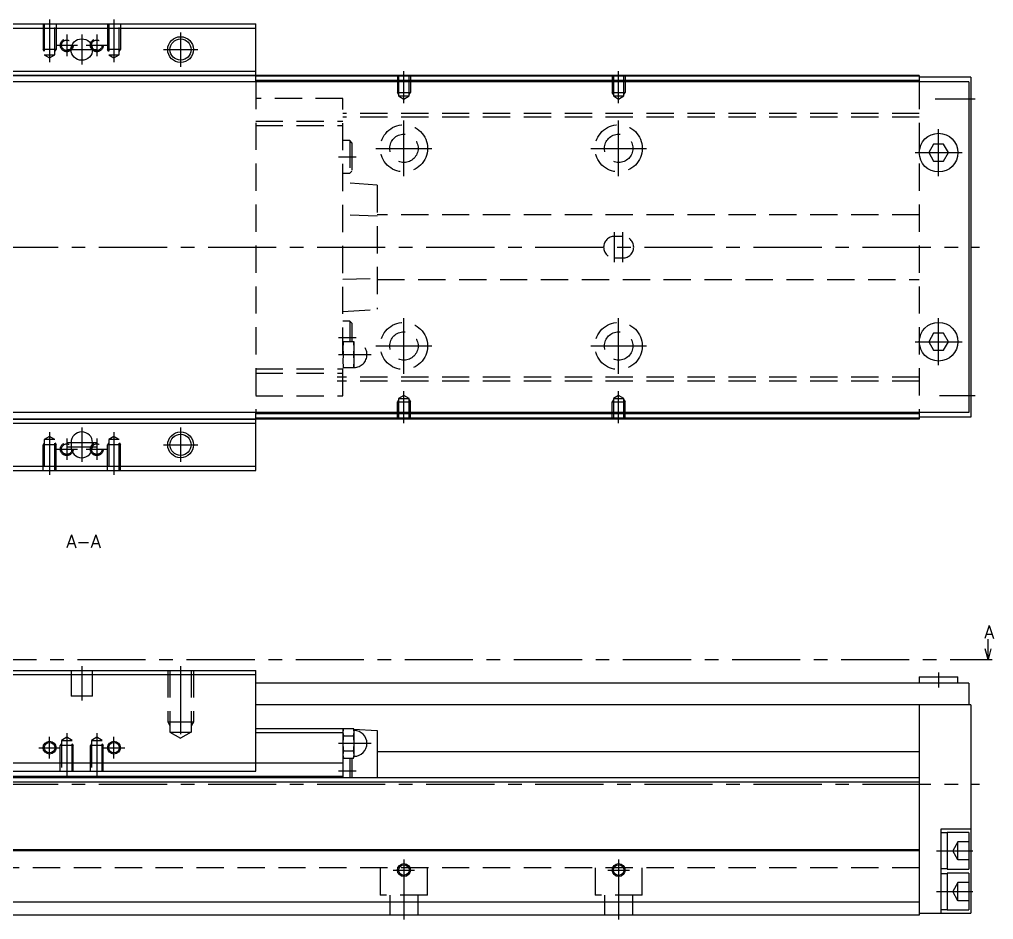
# Model space of a CAD drawing. Extents: x -2 to 786, y -8 to 353.
# Drawn here: x 559.2 to 785.9, y 9 to 218.5 of the extents above; entities that cross this region are included whole.
import ezdxf

# ---------------------------------------------------------------- set-up
doc = ezdxf.new("R2010")
doc.units = 0
doc.header["$LTSCALE"] = 0.5
doc.linetypes.add('CENTER', pattern=[50.8, 31.75, -6.35, 6.35, -6.35])
doc.linetypes.add('DASHED', pattern=[19.05, 12.7, -6.35])
for name, color, linetype in [('MSM_CENTER', 1, 'CENTER'), ('MSM_CONTINUOUS', 7, 'CONTINUOUS'), ('MSM_DASHED', 4, 'DASHED'), ('MSM_NARROW', 5, 'CONTINUOUS'), ('MSM_PART_NUMBER', 7, 'CONTINUOUS')]:
    doc.layers.add(name, color=color, linetype=linetype)
doc.styles.get("Standard").update_dxf_attribs({"font": 'txt.shx', "height": 3, "bigfont": 'bigfont.shx'})

msp = doc.modelspace()

# ---------------------------------------------------------------- linework, layer by layer
at = {"layer": 'MSM_CENTER'}
for p, q in [((566.17, 218.5), (566.17, 208.59)), ((581.17, 218.5), (581.17, 208.59)), ((596.67, 215.5), (596.67, 207.5)), ((570.17, 215), (570.17, 210)), ((573.67, 215), (573.67, 208)), ((577.17, 215), (577.17, 210)), ((567.67, 212.5), (572.67, 212.5)), ((570.17, 211.5), (577.17, 211.5)), ((574.67, 212.5), (579.67, 212.5)), ((592.67, 211.5), (600.67, 211.5)), ((648.67, 198.99), (648.67, 206.5)), ((698.67, 198.99), (698.67, 206.5)), ((772.34, 200), (781.67, 200)), ((648.67, 182), (648.67, 195)), ((698.67, 182), (698.67, 195)), ((773.17, 182), (773.17, 193)), ((642.17, 188.5), (655.17, 188.5)), ((692.17, 188.5), (705.17, 188.5)), ((633.47, 186.5), (637.57, 186.5)), ((767.67, 187.5), (778.67, 187.5)), ((697.67, 162), (697.67, 169)), ((699.67, 162), (699.67, 169)), ((323.67, 165.5), (782.67, 165.5)), ((648.67, 136), (648.67, 149)), ((698.67, 136), (698.67, 149)), ((773.17, 138), (773.17, 149)), ((633.47, 144.5), (637.57, 144.5)), ((767.67, 143.5), (778.67, 143.5)), ((642.17, 142.5), (655.17, 142.5)), ((692.17, 142.5), (705.17, 142.5)), ((633.47, 140.5), (641.07, 140.5)), ((648.67, 124.5), (648.67, 132.01)), ((698.67, 124.5), (698.67, 132.01)), ((773.34, 131), (781.67, 131)), ((573.67, 123.5), (573.67, 115.5)), ((596.67, 123.5), (596.67, 115.5)), ((566.17, 122.41), (566.17, 112.5)), ((570.17, 121), (570.17, 116)), ((577.17, 121), (577.17, 116)), ((581.17, 122.41), (581.17, 112.5)), ((567.67, 118.5), (572.67, 118.5)), ((570.17, 120), (577.17, 120)), ((570.17, 119), (577.17, 119)), ((574.67, 118.5), (579.67, 118.5)), ((592.67, 119.5), (600.67, 119.5)), ((318.67, 69.5), (785.67, 69.5)), ((573.67, 68), (573.67, 60)), ((596.67, 68), (596.67, 50.18)), ((773.17, 66.5), (773.17, 63)), ((570.17, 52.41), (570.17, 42.5)), ((577.17, 52.41), (577.17, 42.5)), ((566.17, 46.5), (566.17, 51.5)), ((581.17, 46.5), (581.17, 51.5)), ((641.07, 50), (633.47, 50)), ((563.67, 49), (568.67, 49)), ((578.67, 49), (583.67, 49)), ((637.57, 43.5), (633.47, 43.5)), ((323.67, 40.5), (782.67, 40.5)), ((772.67, 25), (781.17, 25)), ((648.67, 23), (648.67, 9)), ((698.67, 23), (698.67, 9)), ((646.17, 20.5), (651.17, 20.5)), ((696.17, 20.5), (701.17, 20.5)), ((772.67, 15.5), (781.17, 15.5))]:
    msp.add_line(p, q, dxfattribs=at)
at = {"layer": 'MSM_CONTINUOUS'}
for p, q in [((533.17, 217.5), (614.17, 217.5)), ((533.17, 216.5), (614.17, 216.5)), ((614.17, 204), (614.17, 217.5)), ((533.17, 206.5), (614.17, 206.5)), ((768.67, 205.5), (378.67, 205.5)), ((533.17, 205.5), (614.17, 205.5)), ((768.67, 205.3), (614.17, 205.3)), ((768.67, 204.3), (614.17, 204.3)), ((768.67, 205.5), (768.67, 204)), ((780.67, 205.1), (768.67, 205.1)), ((780.67, 205.1), (780.67, 125.9)), ((780.17, 204), (365.17, 204)), ((780.17, 204), (780.17, 127)), ((772.01, 189.5), (770.86, 187.5)), ((774.32, 189.5), (772.01, 189.5)), ((775.48, 187.5), (774.32, 189.5)), ((770.86, 187.5), (772.01, 185.5)), ((774.32, 185.5), (775.48, 187.5)), ((772.01, 185.5), (774.32, 185.5)), ((772.01, 145.5), (770.86, 143.5)), ((774.32, 145.5), (772.01, 145.5)), ((775.48, 143.5), (774.32, 145.5)), ((770.86, 143.5), (772.01, 141.5)), ((774.32, 141.5), (775.48, 143.5)), ((772.01, 141.5), (774.32, 141.5)), ((780.17, 127), (365.17, 127)), ((614.17, 113.5), (614.17, 127)), ((768.67, 127), (768.67, 125.5)), ((768.67, 125.5), (378.67, 125.5)), ((533.17, 125.5), (614.17, 125.5)), ((768.67, 126.7), (614.17, 126.7)), ((768.67, 125.7), (614.17, 125.7)), ((780.67, 125.9), (768.67, 125.9)), ((533.17, 124.5), (614.17, 124.5)), ((571.17, 120), (571.17, 119)), ((576.17, 119), (576.17, 120)), ((533.17, 114.5), (614.17, 114.5)), ((533.17, 113.5), (614.17, 113.5)), ((784.67, 69.5), (784.67, 74.23)), ((784.67, 69.5), (784, 72)), ((785.34, 72), (784.67, 69.5)), ((533.17, 67), (614.17, 67)), ((533.17, 66), (614.17, 66)), ((614.17, 43.5), (614.17, 67)), ((780.17, 64), (614.17, 64)), ((768.67, 65.5), (768.67, 64)), ((768.67, 65.5), (777.67, 65.5)), ((777.67, 64), (777.67, 65.5)), ((780.17, 64), (780.17, 59)), ((780.67, 59), (614.17, 59)), ((768.67, 59), (768.67, 10)), ((780.67, 59), (780.67, 10.5)), ((614.17, 53.5), (634.47, 53.5)), ((614.17, 52.5), (634.47, 52.5)), ((634.47, 53.5), (635.04, 53.46)), ((634.47, 53.5), (634.47, 42)), ((634.59, 53.46), (634.47, 53)), ((634.47, 52.41), (634.47, 52.6)), ((634.59, 53.46), (636.94, 53.46)), ((637.07, 53), (636.94, 53.46)), ((636.97, 53.34), (642.47, 53)), ((637.07, 47), (637.07, 53)), ((642.47, 53), (642.47, 42)), ((634.59, 51.73), (636.94, 51.73)), ((634.59, 48.27), (636.94, 48.27)), ((768.67, 48), (642.47, 48)), ((512.87, 45.5), (634.47, 45.5)), ((634.47, 47), (634.59, 46.54)), ((634.59, 46.54), (636.94, 46.54)), ((636.07, 46.54), (636.07, 42)), ((636.57, 46.54), (636.57, 42)), ((636.94, 46.54), (637.07, 47)), ((533.17, 43.5), (614.17, 43.5)), ((768.67, 42), (378.67, 42)), ((768.67, 41), (378.67, 41)), ((512.87, 42.4), (634.47, 42.4)), ((773.67, 30), (773.67, 10.5)), ((780.67, 30), (773.67, 30)), ((775.17, 29.15), (773.67, 29.15)), ((780.17, 29.25), (775.17, 29.25)), ((775.17, 29.25), (775.17, 20.75)), ((780.17, 29.25), (780.17, 20.75)), ((768.67, 25.2), (378.67, 25.2)), ((768.67, 25), (378.67, 25)), ((773.67, 20.85), (775.17, 20.85)), ((775.17, 20.75), (780.17, 20.75)), ((775.17, 19.65), (773.67, 19.65)), ((780.17, 19.75), (775.17, 19.75)), ((775.17, 19.75), (775.17, 11.25)), ((780.17, 19.75), (780.17, 11.25)), ((768.67, 13), (378.67, 13)), ((773.67, 11.35), (775.17, 11.35)), ((768.67, 10), (378.67, 10)), ((768.67, 10.5), (780.67, 10.5)), ((775.17, 11.25), (780.17, 11.25))]:
    msp.add_line(p, q, dxfattribs=at)
for centre, radius in [((573.67, 211.5), 2.5), ((596.67, 211.5), 2.46), ((773.17, 187.5), 4.5), ((773.17, 143.5), 4.5), ((596.67, 119.5), 2.46), ((566.17, 49), 1.23), ((581.17, 49), 1.23), ((648.67, 20.5), 1.23), ((698.67, 20.5), 1.23)]:
    msp.add_circle(centre, radius, dxfattribs=at)
for centre, radius, start, end in [((573.67, 120), 2.5, 0, 180), ((573.67, 119), 2.5, 180, 0), ((637.51, 52.6), 3.04, 163.452, 196.548), ((633.99, 52.6), 3.08, 343.6571, 16.3429), ((637.07, 50), 3, 270, 90), ((646.59, 50), 12.12, 171.7868, 188.2132), ((624.94, 50), 12.12, 351.7868, 8.2132), ((637.54, 47.4), 3.08, 163.6571, 196.3429), ((633.99, 47.4), 3.08, 343.6571, 16.3429)]:
    msp.add_arc(centre, radius, start, end, dxfattribs=at)
at = {"layer": 'MSM_DASHED'}
for p, q in [((564.67, 217.5), (564.67, 211.5)), ((564.94, 217.5), (564.94, 210.3)), ((567.4, 210.3), (567.4, 217.5)), ((567.67, 217.5), (567.67, 211.5)), ((579.67, 217.5), (579.67, 211.5)), ((579.94, 217.5), (579.94, 210.3)), ((582.4, 210.3), (582.4, 217.5)), ((582.67, 217.5), (582.67, 211.5)), ((567.67, 211.5), (564.67, 211.5)), ((564.94, 211.03), (564.67, 211.5)), ((567.4, 211.03), (567.67, 211.5)), ((582.67, 211.5), (579.67, 211.5)), ((579.94, 211.03), (579.67, 211.5)), ((582.4, 211.03), (582.67, 211.5)), ((564.94, 210.3), (567.4, 210.3)), ((564.94, 210.3), (566.17, 209.59)), ((566.17, 209.59), (567.4, 210.3)), ((579.94, 210.3), (582.4, 210.3)), ((579.94, 210.3), (581.17, 209.59)), ((581.17, 209.59), (582.4, 210.3)), ((647.17, 205.5), (647.17, 201.5)), ((647.44, 205.5), (647.44, 200.7)), ((649.9, 200.7), (649.9, 205.5)), ((650.17, 205.5), (650.17, 201.5)), ((697.17, 205.5), (697.17, 201.5)), ((697.44, 205.5), (697.44, 200.7)), ((699.9, 200.7), (699.9, 205.5)), ((700.17, 205.5), (700.17, 201.5)), ((614.17, 204), (614.17, 127)), ((768.67, 204), (768.67, 127)), ((634.47, 200.1), (614.17, 200.1)), ((634.47, 130.9), (634.47, 200.1)), ((647.17, 201.5), (650.17, 201.5)), ((647.44, 201.03), (647.17, 201.5)), ((647.44, 200.7), (649.9, 200.7)), ((647.44, 200.7), (648.67, 199.99)), ((648.67, 199.99), (649.9, 200.7)), ((649.9, 201.03), (650.17, 201.5)), ((697.17, 201.5), (700.17, 201.5)), ((697.44, 201.03), (697.17, 201.5)), ((697.44, 200.7), (699.9, 200.7)), ((697.44, 200.7), (698.67, 199.99)), ((698.67, 199.99), (699.9, 200.7)), ((699.9, 201.03), (700.17, 201.5)), ((768.67, 196.65), (634.47, 196.65)), ((768.67, 195.75), (634.47, 195.75)), ((614.17, 194.85), (634.47, 194.85)), ((614.17, 193.85), (634.47, 193.85)), ((636.07, 190.3), (634.47, 190.3)), ((636.57, 189.8), (636.07, 190.3)), ((636.07, 190.3), (636.07, 182.7)), ((636.57, 189.8), (636.57, 183.2)), ((634.47, 182.7), (636.07, 182.7)), ((636.07, 182.7), (636.57, 183.2)), ((642.47, 179.94), (634.47, 180.5)), ((642.47, 179.94), (642.47, 151.06)), ((642.47, 172.73), (634.47, 172.98)), ((768.67, 173), (642.47, 173)), ((699.67, 168), (697.67, 168)), ((697.67, 163), (699.67, 163)), ((634.47, 158.02), (642.47, 158.27)), ((642.47, 158), (768.67, 158)), ((634.47, 150.5), (642.47, 151.06)), ((636.07, 148.3), (634.47, 148.3)), ((636.57, 147.8), (636.07, 148.3)), ((636.07, 148.3), (636.07, 143.5)), ((636.57, 147.8), (636.57, 143.5)), ((637.07, 143.5), (634.47, 143.5)), ((637.07, 137.5), (637.07, 143.5)), ((634.59, 140.5), (636.94, 140.5)), ((614.17, 137.15), (634.47, 137.15)), ((614.17, 136.15), (634.47, 136.15)), ((634.47, 137.5), (637.07, 137.5)), ((768.67, 135.25), (633.17, 135.25)), ((768.67, 134.35), (633.17, 134.35)), ((614.17, 130.9), (634.47, 130.9)), ((647.44, 129.97), (647.17, 129.5)), ((647.17, 129.5), (650.17, 129.5)), ((647.17, 125.5), (647.17, 129.5)), ((648.67, 131.01), (647.44, 130.3)), ((647.44, 130.3), (649.9, 130.3)), ((647.44, 130.3), (647.44, 125.5)), ((649.9, 130.3), (648.67, 131.01)), ((649.9, 125.5), (649.9, 130.3)), ((649.9, 129.97), (650.17, 129.5)), ((650.17, 125.5), (650.17, 129.5)), ((697.44, 129.97), (697.17, 129.5)), ((697.17, 129.5), (700.17, 129.5)), ((697.17, 125.5), (697.17, 129.5)), ((698.67, 131.01), (697.44, 130.3)), ((697.44, 130.3), (699.9, 130.3)), ((697.44, 130.3), (697.44, 125.5)), ((699.9, 130.3), (698.67, 131.01)), ((699.9, 125.5), (699.9, 130.3)), ((699.9, 129.97), (700.17, 129.5)), ((700.17, 125.5), (700.17, 129.5)), ((566.17, 121.41), (564.94, 120.7)), ((567.4, 120.7), (564.94, 120.7)), ((564.94, 120.7), (564.94, 113.5)), ((567.4, 120.7), (566.17, 121.41)), ((567.4, 113.5), (567.4, 120.7)), ((581.17, 121.41), (579.94, 120.7)), ((582.4, 120.7), (579.94, 120.7)), ((579.94, 120.7), (579.94, 113.5)), ((582.4, 120.7), (581.17, 121.41)), ((582.4, 113.5), (582.4, 120.7)), ((564.94, 119.97), (564.67, 119.5)), ((567.67, 119.5), (564.67, 119.5)), ((564.67, 113.5), (564.67, 119.5)), ((567.4, 119.97), (567.67, 119.5)), ((567.67, 113.5), (567.67, 119.5)), ((579.94, 119.97), (579.67, 119.5)), ((582.67, 119.5), (579.67, 119.5)), ((579.67, 113.5), (579.67, 119.5)), ((582.4, 119.97), (582.67, 119.5)), ((582.67, 113.5), (582.67, 119.5)), ((571.17, 67), (571.17, 61)), ((576.17, 61), (576.17, 67)), ((593.67, 67), (593.67, 55)), ((594.21, 67), (594.21, 52.6)), ((599.12, 67), (599.12, 52.6)), ((599.67, 67), (599.67, 55)), ((576.17, 61), (571.17, 61)), ((593.67, 55), (599.67, 55)), ((593.67, 55), (594.21, 54.06)), ((599.67, 55), (599.12, 54.06)), ((594.21, 52.6), (599.12, 52.6)), ((594.21, 52.6), (596.67, 51.18)), ((599.12, 52.6), (596.67, 51.18)), ((568.94, 49.97), (568.67, 49.5)), ((570.17, 51.41), (568.94, 50.7)), ((568.94, 50.7), (568.94, 43.5)), ((568.94, 50.7), (571.4, 50.7)), ((571.4, 50.7), (570.17, 51.41)), ((571.4, 43.5), (571.4, 50.7)), ((571.4, 49.97), (571.67, 49.5)), ((575.94, 49.97), (575.67, 49.5)), ((577.17, 51.41), (575.94, 50.7)), ((575.94, 50.7), (575.94, 43.5)), ((575.94, 50.7), (578.4, 50.7)), ((578.4, 50.7), (577.17, 51.41)), ((578.4, 43.5), (578.4, 50.7)), ((578.4, 49.97), (578.67, 49.5)), ((571.67, 49.5), (568.67, 49.5)), ((568.67, 43.5), (568.67, 49.5)), ((571.67, 43.5), (571.67, 49.5)), ((578.67, 49.5), (575.67, 49.5)), ((575.67, 43.5), (575.67, 49.5)), ((578.67, 43.5), (578.67, 49.5)), ((777.67, 27.12), (776.44, 25)), ((777.67, 22.88), (776.44, 25)), ((777.67, 22.88), (777.67, 27.12)), ((780.17, 27.12), (777.67, 27.12)), ((777.67, 25), (780.17, 25)), ((780.17, 22.88), (777.67, 22.88)), ((768.67, 21), (378.67, 21)), ((643.17, 21), (643.17, 14.7)), ((654.17, 14.7), (654.17, 21)), ((693.17, 21), (693.17, 14.7)), ((704.17, 14.7), (704.17, 21)), ((777.67, 17.62), (776.44, 15.5)), ((777.67, 13.38), (777.67, 17.62)), ((780.17, 17.62), (777.67, 17.62)), ((654.17, 14.7), (643.17, 14.7)), ((645.37, 14.7), (645.37, 10)), ((651.97, 10), (651.97, 14.7)), ((704.17, 14.7), (693.17, 14.7)), ((695.37, 14.7), (695.37, 10)), ((701.97, 10), (701.97, 14.7)), ((777.67, 13.38), (776.44, 15.5)), ((777.67, 15.5), (780.17, 15.5)), ((780.17, 13.38), (777.67, 13.38))]:
    msp.add_line(p, q, dxfattribs=at)
for centre, radius in [((570.17, 212.5), 1.5), ((570.17, 212.5), 1.23), ((577.17, 212.5), 1.5), ((577.17, 212.5), 1.23), ((648.67, 188.5), 5.5), ((698.67, 188.5), 5.5), ((648.67, 188.5), 3.3), ((698.67, 188.5), 3.3), ((648.67, 142.5), 5.5), ((698.67, 142.5), 5.5), ((648.67, 142.5), 3.3), ((698.67, 142.5), 3.3), ((570.17, 118.5), 1.5), ((570.17, 118.5), 1.23), ((577.17, 118.5), 1.5), ((577.17, 118.5), 1.23)]:
    msp.add_circle(centre, radius, dxfattribs=at)
for centre, radius, start, end in [((697.67, 165.5), 2.5, 90, 270), ((699.67, 165.5), 2.5, 270, 90), ((643.57, 142), 9.11, 170.5216, 189.4784), ((627.96, 142), 9.11, 350.5216, 9.4784), ((637.07, 140.5), 3, 270, 90), ((643.57, 139), 9.11, 170.5216, 189.4784), ((627.96, 139), 9.11, 350.5216, 9.4784)]:
    msp.add_arc(centre, radius, start, end, dxfattribs=at)
at = {"layer": 'MSM_NARROW'}
msp.add_line((579.94, 211.03), (579.67, 211.5), dxfattribs=at)
for centre, radius in [((596.67, 211.5), 3), ((596.67, 119.5), 3), ((566.17, 49), 1.5), ((581.17, 49), 1.5), ((648.67, 20.5), 1.5), ((698.67, 20.5), 1.5)]:
    msp.add_circle(centre, radius, dxfattribs=at)

# ---------------------------------------------------------------- texts
at = {"layer": 'MSM_PART_NUMBER'}
for s, p in [('A-A', (570.1, 95.51)), ('A', (783.76, 74.41))]:
    msp.add_text(s, height=3, dxfattribs=at).set_placement(p)

doc.saveas('drawing.dxf')
